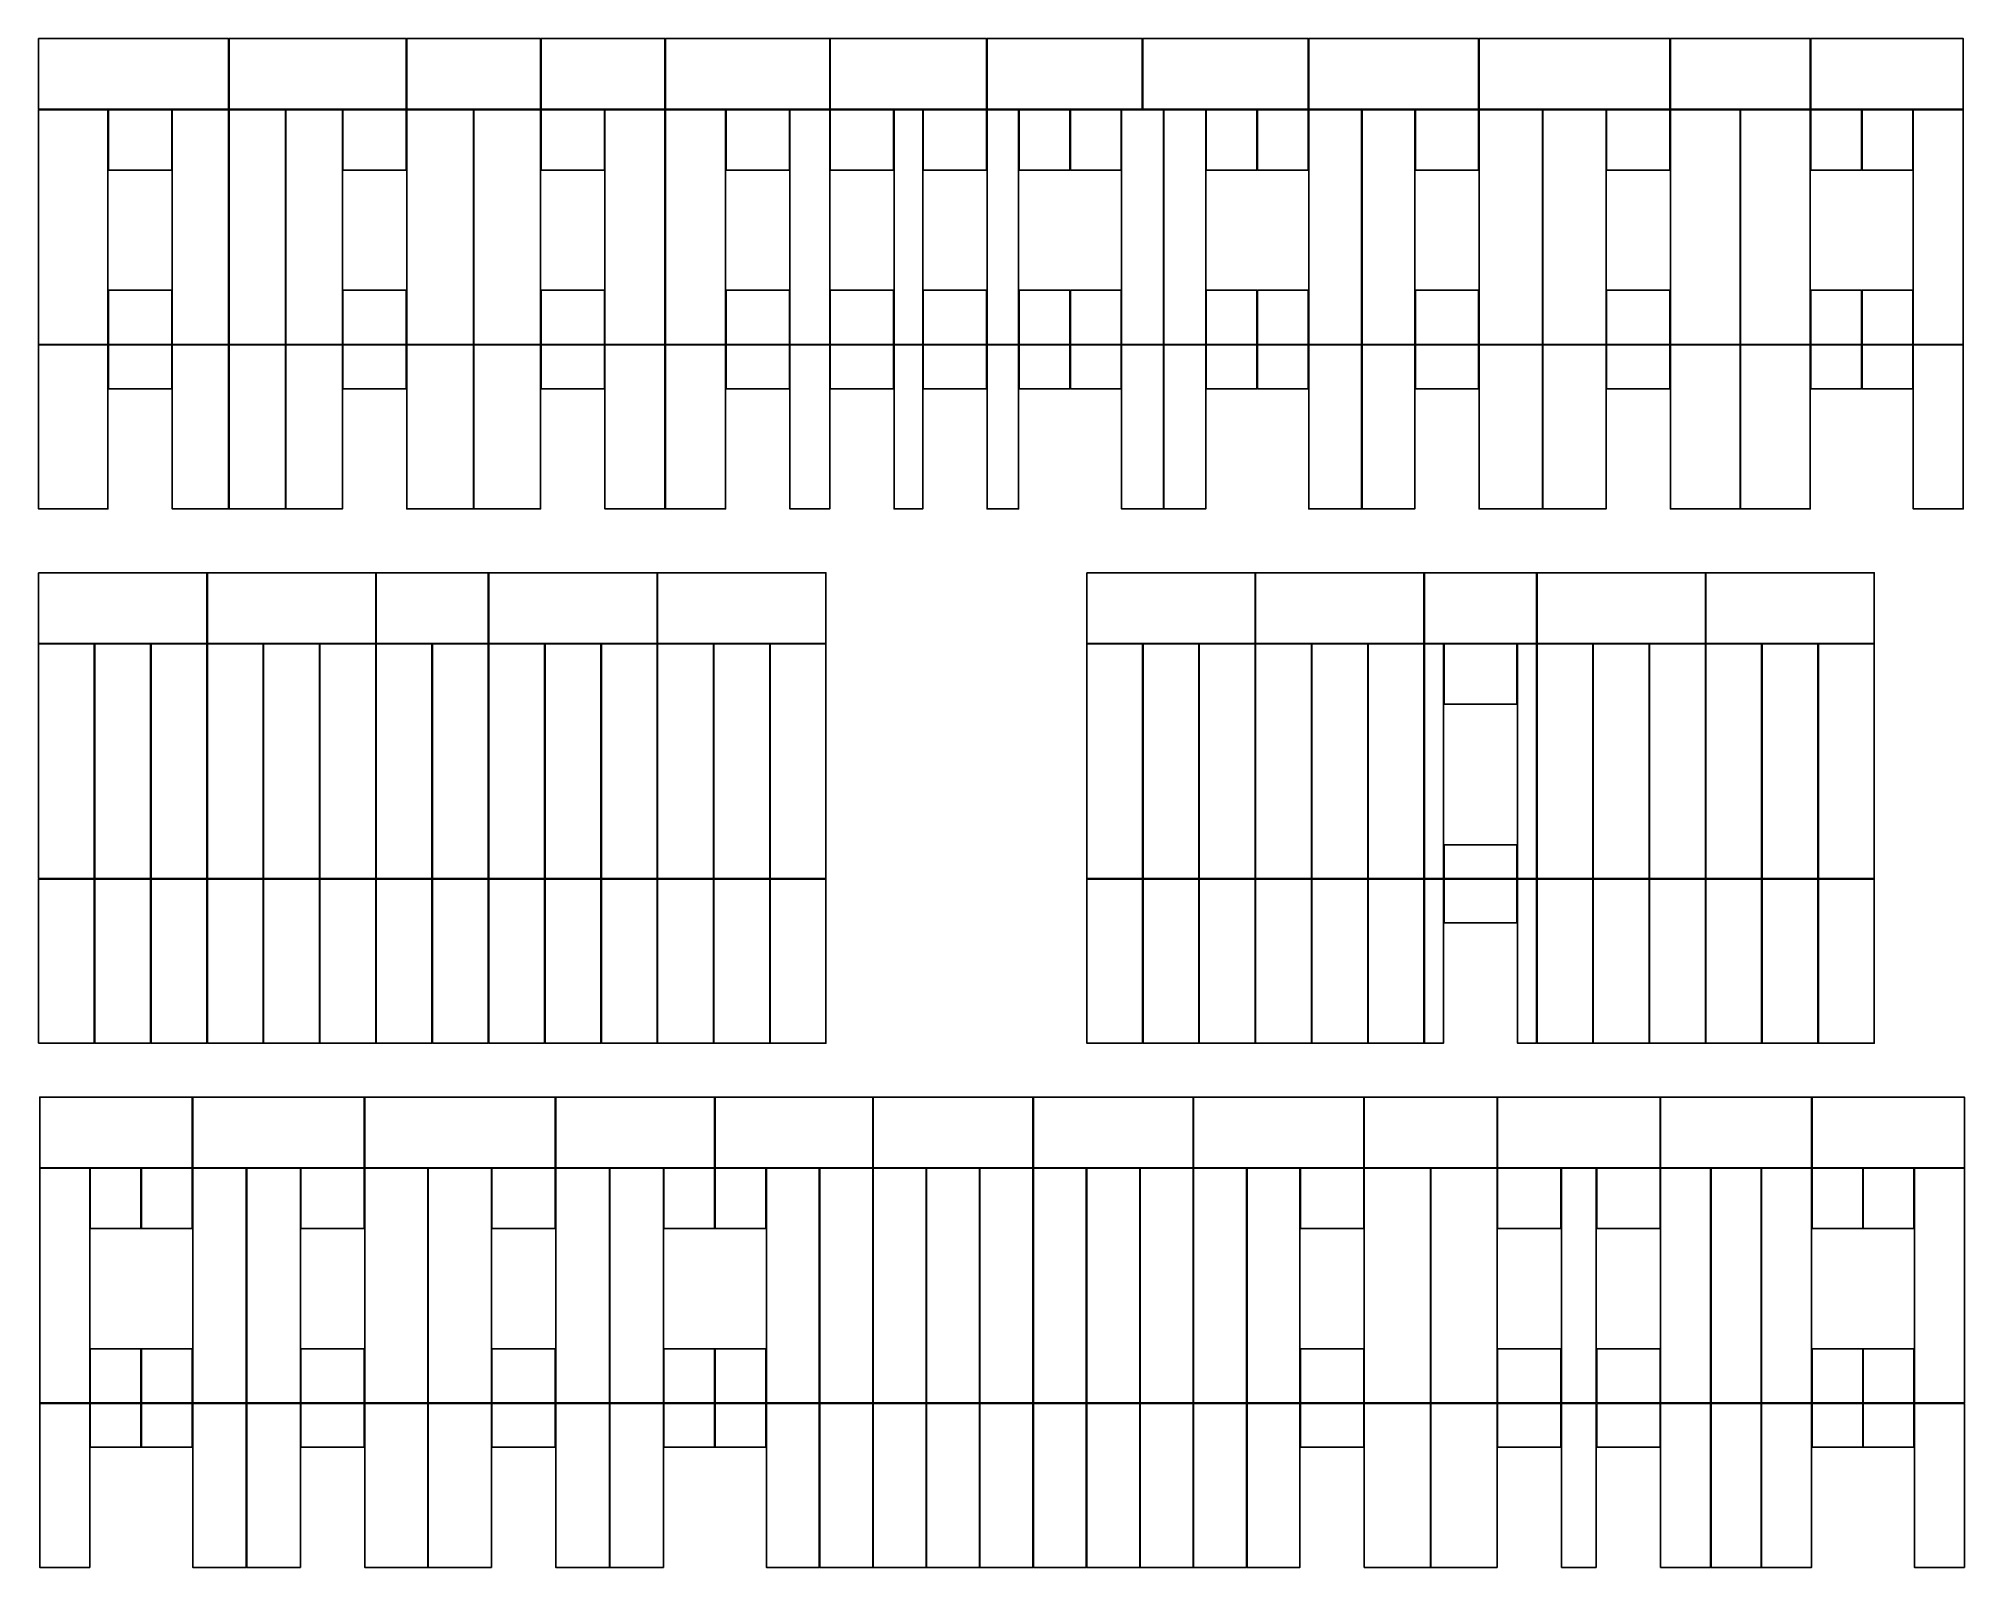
# Model space of a CAD drawing. Header units: millimetres. Extents: x 8215 to 38156, y 2790 to 26564.
import ezdxf

# ---------------------------------------------------------------- set-up
doc = ezdxf.new("R2010")
doc.units = ezdxf.units.MM
doc.layers.add('00-Escalier', color=252, linetype='Continuous', lineweight=13)

msp = doc.modelspace()

# ---------------------------------------------------------------- linework, layer by layer
at = {"color": 114, "true_color": 0x139b48}
for p, q in [((35778, 9041), (35778, 10105)), ((35786, 9041), (35786, 10105))]:
    msp.add_line(p, q, dxfattribs=at)
at = {"color": 0}
for p, q in [((31890, 5348), (31890, 8998)), ((32432, 8998), (32432, 5348))]:
    msp.add_line(p, q, dxfattribs=at)
at = {"color": 2, "true_color": 0xf1eb1f}
for p, q in [((31890, 2790), (31890, 5340)), ((32432, 5340), (32432, 2790)), ((31890, 2790), (32432, 2790))]:
    msp.add_line(p, q, dxfattribs=at)
at = {"color": 114, "true_color": 0x139b48}
for points in [[(8215, 25465), (11170, 25465), (11170, 26564), (8215, 26564)], [(13931, 25465), (11178, 25465), (11178, 26564), (13931, 26564)], [(13939, 25465), (16021, 25465), (16021, 26564), (13939, 26564)], [(16029, 25465), (17954, 25465), (17954, 26564), (16029, 26564)], [(17962, 25464), (20516, 25465), (20516, 26564), (17962, 26563)], [(20524, 25465), (22953, 25465), (22953, 26564), (20524, 26564)], [(22961, 25465), (25373, 25465), (25373, 26564), (22961, 26564)], [(25381, 25465), (27953, 25465), (27953, 26564), (25381, 26564)], [(27961, 25465), (30603, 25465), (30603, 26564), (27961, 26564)], [(30611, 25465), (33577, 25465), (33577, 26564), (30611, 26564)], [(33585, 25465), (35759, 25465), (35759, 26564), (33585, 26564)], [(35767, 25465), (38137, 25465), (38137, 26564), (35767, 26564)], [(17840, 17159), (20457, 17159), (20457, 18258), (17840, 18258)], [(31511, 17159), (34128, 17159), (34128, 18258), (31511, 18258)], [(10604, 9006), (8234, 9006), (8234, 10105), (10604, 10105)], [(13278, 9006), (10612, 9006), (10612, 10105), (13278, 10105)], [(16248, 9006), (13286, 9006), (13286, 10105), (16248, 10105)], [(18726, 9006), (16256, 9006), (16256, 10105), (18726, 10105)], [(21183, 9006), (18734, 9006), (18734, 10105), (21183, 10105)], [(23674, 9006), (21191, 9006), (21191, 10105), (23674, 10105)], [(26164, 9006), (23682, 9006), (23682, 10105), (26164, 10105)], [(28817, 9006), (26172, 9006), (26172, 10105), (28817, 10105)], [(30890, 9006), (28825, 9006), (28825, 10105), (30890, 10105)], [(33424, 9006), (30898, 9006), (30898, 10105), (33424, 10105)], [(35778, 9006), (33432, 9006), (33432, 10105), (35778, 10105)]]:
    msp.add_lwpolyline(points, close=True, dxfattribs=at)
at = {"color": 0}
for points in [[(9293, 25457), (8215, 25457), (8215, 21807), (9293, 21807), (9293, 25457)], [(10285, 24519), (9301, 24519), (9301, 25457), (10285, 25457), (10285, 24519)], [(10293, 25457), (11170, 25457), (11170, 21807), (10293, 21807), (10293, 25457)], [(12054, 25457), (11178, 25457), (11178, 21807), (12054, 21807), (12054, 25457)], [(12939, 25457), (12062, 25457), (12062, 21807), (12939, 21807), (12939, 25457)], [(13931, 24519), (12947, 24519), (12947, 25457), (13931, 25457), (13931, 24519)], [(13939, 25457), (14976, 25457), (14976, 21807), (13939, 21807), (13939, 25457)], [(14984, 25457), (16021, 25457), (16021, 21807), (14984, 21807), (14984, 25457)], [(17013, 24519), (16029, 24519), (16029, 25457), (17013, 25457), (17013, 24519)], [(17021, 25457), (17954, 25457), (17954, 21807), (17021, 21807), (17021, 25457)], [(17962, 25457), (18896, 25457), (18896, 21807), (17962, 21807), (17962, 25457)], [(19888, 24519), (18904, 24519), (18904, 25457), (19888, 25457), (19888, 24519)], [(19896, 25457), (20516, 25457), (20516, 21807), (19896, 21807), (19896, 25457)], [(21508, 24519), (20524, 24519), (20524, 25457), (21508, 25457), (21508, 24519)], [(21516, 25457), (21961, 25457), (21961, 21806), (21516, 21806), (21516, 25457)], [(22953, 24519), (21969, 24519), (21969, 25457), (22953, 25457), (22953, 24519)], [(22961, 25457), (23452, 25457), (23452, 21807), (22961, 21807), (22961, 25457)], [(24248, 24519), (23460, 24519), (23460, 25457), (24248, 25457), (24248, 24519)], [(25044, 24519), (24256, 24519), (24256, 25457), (25044, 25457), (25044, 24519)], [(25052, 25457), (25702, 25457), (25702, 21807), (25052, 21807), (25052, 25457)], [(25710, 25457), (26361, 25457), (26361, 21807), (25710, 21807), (25710, 25457)], [(27157, 24519), (26369, 24519), (26369, 25457), (27157, 25457), (27157, 24519)], [(27953, 24519), (27165, 24519), (27165, 25457), (27953, 25457), (27953, 24519)], [(27961, 25457), (28782, 25457), (28782, 21807), (27961, 21807), (27961, 25457)], [(28790, 25457), (29611, 25457), (29611, 21807), (28790, 21807), (28790, 25457)], [(30603, 24519), (29619, 24519), (29619, 25457), (30603, 25457), (30603, 24519)], [(30611, 25457), (31594, 25457), (31594, 21807), (30611, 21807), (30611, 25457)], [(31602, 25457), (32585, 25457), (32585, 21807), (31602, 21807), (31602, 25457)], [(33577, 24519), (32593, 24519), (32593, 25457), (33577, 25457), (33577, 24519)], [(33585, 25457), (34668, 25457), (34668, 21807), (33585, 21807), (33585, 25457)], [(34676, 25457), (35759, 25457), (35759, 21807), (34676, 21807), (34676, 25457)], [(36555, 24519), (35767, 24519), (35767, 25457), (36555, 25457), (36555, 24519)], [(37351, 24519), (36563, 24519), (36563, 25457), (37351, 25457), (37351, 24519)], [(38137, 25457), (37359, 25457), (37359, 21807), (38137, 21807), (38137, 25457)], [(10285, 22649), (10285, 21807), (9301, 21807), (9301, 22649), (10285, 22649)], [(13931, 22649), (13931, 21807), (12947, 21807), (12947, 22649), (13931, 22649)], [(17013, 22649), (17013, 21807), (16029, 21807), (16029, 22649), (17013, 22649)], [(19888, 22649), (19888, 21807), (18904, 21807), (18904, 22649), (19888, 22649)], [(21508, 22649), (21508, 21807), (20524, 21807), (20524, 22649), (21508, 22649)], [(22953, 22649), (22953, 21806), (21969, 21806), (21969, 22649), (22953, 22649)], [(30603, 22649), (30603, 21807), (29619, 21807), (29619, 22649), (30603, 22649)], [(33577, 22649), (33577, 21807), (32593, 21807), (32593, 22649), (33577, 22649)], [(8215, 17151), (9082, 17151), (9082, 13501), (8215, 13501), (8215, 17151)], [(9090, 17151), (9957, 17151), (9957, 13501), (9090, 13501), (9090, 17151)], [(9965, 17151), (10832, 17151), (10832, 13501), (9965, 13501), (9965, 17151)], [(10840, 17151), (11707, 17151), (11707, 13501), (10840, 13501), (10840, 17151)], [(11715, 17151), (12582, 17151), (12582, 13501), (11715, 13501), (11715, 17151)], [(12590, 17151), (13457, 17151), (13457, 13501), (12590, 13501), (12590, 17151)], [(13465, 17151), (14332, 17151), (14332, 13501), (13465, 13501), (13465, 17151)], [(14340, 17151), (15207, 17151), (15207, 13501), (14340, 13501), (14340, 17151)], [(15215, 17151), (16082, 17151), (16082, 13501), (15215, 13501), (15215, 17151)], [(16090, 17151), (16957, 17151), (16957, 13501), (16090, 13501), (16090, 17151)], [(16965, 17151), (17832, 17151), (17832, 13501), (16965, 13501), (16965, 17151)], [(17840, 17151), (18707, 17151), (18707, 13501), (17840, 13501), (17840, 17151)], [(18715, 17151), (19582, 17151), (19582, 13501), (18715, 13501), (18715, 17151)], [(19590, 17151), (20457, 17151), (20457, 13501), (19590, 13501), (19590, 17151)], [(24511, 17151), (25378, 17151), (25378, 13501), (24511, 13501), (24511, 17151)], [(25386, 17151), (26253, 17151), (26253, 13501), (25386, 13501), (25386, 17151)], [(26261, 17151), (27128, 17151), (27128, 13501), (26261, 13501), (26261, 17151)], [(27136, 17151), (28003, 17151), (28003, 13501), (27136, 13501), (27136, 17151)], [(28011, 17151), (28878, 17151), (28878, 13501), (28011, 13501), (28011, 17151)], [(28886, 17151), (29753, 17151), (29753, 13501), (28886, 13501), (28886, 17151)], [(29761, 17151), (30057, 17151), (30057, 13501), (29761, 13501), (29761, 17151)], [(30065, 17151), (31199, 17151), (31199, 16213), (30065, 16213), (30065, 17151)], [(31207, 17151), (31503, 17151), (31503, 13501), (31207, 13501), (31207, 17151)], [(31511, 17151), (32378, 17151), (32378, 13501), (31511, 13501), (31511, 17151)], [(32386, 17151), (33253, 17151), (33253, 13501), (32386, 13501), (32386, 17151)], [(33261, 17151), (34128, 17151), (34128, 13501), (33261, 13501), (33261, 17151)], [(34136, 17151), (35003, 17151), (35003, 13501), (34136, 13501), (34136, 17151)], [(35011, 17151), (35878, 17151), (35878, 13501), (35011, 13501), (35011, 17151)], [(35886, 17151), (36753, 17151), (36753, 13501), (35886, 13501), (35886, 17151)], [(30065, 13501), (31199, 13501), (31199, 14028), (30065, 14028), (30065, 13501)], [(8234, 8998), (9012, 8998), (9012, 5348), (8234, 5348), (8234, 8998)], [(9020, 8998), (9020, 8060), (9808, 8060), (9808, 8998), (9020, 8998)], [(9816, 8998), (10604, 8998), (10604, 8060), (9816, 8060), (9816, 8998)], [(10612, 8998), (11445, 8998), (11445, 5348)], [(10612, 8998), (10612, 5348), (11445, 5348), (11445, 8998), (10612, 8998)], [(11453, 8998), (12286, 8998), (12286, 5348)], [(11453, 8998), (11453, 5348), (12286, 5348), (12286, 8998), (11453, 8998)], [(12294, 8998), (13278, 8998), (13278, 8060), (12294, 8060), (12294, 8998)], [(13286, 8998), (14267, 8998), (14267, 5348), (13286, 5348), (13286, 8998)], [(14275, 8998), (15256, 8998), (15256, 5348), (14275, 5348), (14275, 8998)], [(15264, 8998), (16248, 8998), (16248, 8060), (15264, 8060), (15264, 8998)], [(16256, 8998), (17089, 8998), (17089, 5348)], [(16256, 8998), (16256, 5348), (17089, 5348), (17089, 8998), (16256, 8998)], [(17097, 8998), (17097, 5348), (17930, 5348), (17930, 8998), (17097, 8998)], [(17938, 8998), (17938, 8060), (18726, 8060), (18726, 8998), (17938, 8998)], [(18734, 8998), (19522, 8998), (19522, 8060), (18734, 8060), (18734, 8998)], [(19530, 8998), (20352, 8998), (20352, 5348), (19530, 5348), (19530, 8998)], [(20360, 8998), (21183, 8998), (21183, 5348), (20360, 5348), (20360, 8998)], [(21191, 8998), (22013, 8998), (22013, 5348), (21191, 5348), (21191, 8998)], [(22021, 8998), (22843, 8998), (22843, 5348), (22021, 5348), (22021, 8998)], [(22851, 8998), (23674, 8998), (23674, 5348), (22851, 5348), (22851, 8998)], [(23682, 8998), (24504, 8998), (24504, 5348), (23682, 5348), (23682, 8998)], [(24512, 8998), (25334, 8998), (25334, 5348), (24512, 5348), (24512, 8998)], [(25342, 8998), (26164, 8998), (26164, 5348), (25342, 5348), (25342, 8998)], [(26172, 8998), (26995, 8998), (26995, 5348), (26172, 5348), (26172, 8998)], [(27003, 8998), (27825, 8998), (27825, 5348), (27003, 5348), (27003, 8998)], [(27833, 8998), (28817, 8998), (28817, 8060), (27833, 8060), (27833, 8998)], [(28825, 8998), (29854, 8998), (29854, 5348), (28825, 5348), (28825, 8998)], [(29862, 8998), (30890, 8998), (30890, 5348), (29862, 5348), (29862, 8998)], [(30898, 8998), (31882, 8998), (31882, 8060), (30898, 8060), (30898, 8998)], [(32440, 8998), (33424, 8998), (33424, 8060), (32440, 8060), (32440, 8998)], [(33432, 8998), (34209, 8998), (34209, 5348), (33432, 5348), (33432, 8998)], [(34217, 8998), (34993, 8998), (34993, 5348), (34217, 5348), (34217, 8998)], [(35001, 8998), (35778, 8998), (35778, 5348), (35001, 5348), (35001, 8998)], [(35786, 8998), (35786, 8060), (36574, 8060), (36574, 8998), (35786, 8998)], [(36582, 8998), (37370, 8998), (37370, 8060), (36582, 8060), (36582, 8998)], [(37378, 8998), (38156, 8998), (38156, 5348), (37378, 5348), (37378, 8998)], [(9020, 6190), (9020, 5348), (9808, 5348), (9808, 6190), (9020, 6190)], [(9816, 6190), (10604, 6190), (10604, 5348), (9816, 5348), (9816, 6190)], [(11445, 5348), (10612, 5348), (10612, 6190)], [(12286, 5348), (11453, 5348), (11453, 6190)], [(12294, 5348), (13278, 5348), (13278, 6190), (12294, 6190), (12294, 5348)], [(15264, 5348), (16248, 5348), (16248, 6190), (15264, 6190), (15264, 5348)], [(17089, 5348), (16256, 5348), (16256, 6190)], [(17930, 5348), (17097, 5348), (17097, 6190)], [(17938, 6190), (17938, 5348), (18726, 5348), (18726, 6190), (17938, 6190)], [(18734, 6190), (19522, 6190), (19522, 5348), (18734, 5348), (18734, 6190)], [(27833, 5348), (28817, 5348), (28817, 6190), (27833, 6190), (27833, 5348)], [(30898, 5348), (31882, 5348), (31882, 6190), (30898, 6190), (30898, 5348)], [(32440, 5348), (33424, 5348), (33424, 6190), (32440, 6190), (32440, 5348)], [(35786, 6190), (35786, 5348), (36574, 5348), (36574, 6190), (35786, 6190)], [(36582, 6190), (37370, 6190), (37370, 5348), (36582, 5348), (36582, 6190)]]:
    msp.add_lwpolyline(points, dxfattribs=at)
for points in [[(24248, 21807), (23460, 21807), (23460, 22649), (24248, 22649)], [(25044, 21807), (24256, 21807), (24256, 22649), (25044, 22649)], [(27157, 21807), (26369, 21807), (26369, 22649), (27157, 22649)], [(27953, 21807), (27165, 21807), (27165, 22649), (27953, 22649)], [(36555, 21807), (35767, 21807), (35767, 22649), (36555, 22649)], [(37351, 21807), (36563, 21807), (36563, 22649), (37351, 22649)]]:
    msp.add_lwpolyline(points, close=True, dxfattribs=at)
at = {"color": 2, "true_color": 0xf1eb1f}
for points in [[(9293, 21799), (8215, 21799), (8215, 19249), (9293, 19249), (9293, 21799)], [(10285, 21799), (10285, 21119), (9301, 21119), (9301, 21799), (10285, 21799)], [(10293, 21799), (11170, 21799), (11170, 19249), (10293, 19249), (10293, 21799)], [(12054, 21799), (11178, 21799), (11178, 19249), (12054, 19249), (12054, 21799)], [(12939, 21799), (12062, 21799), (12062, 19249), (12939, 19249), (12939, 21799)], [(13931, 21799), (13931, 21119), (12947, 21119), (12947, 21799), (13931, 21799)], [(13939, 21799), (14976, 21799), (14976, 19249), (13939, 19249), (13939, 21799)], [(14984, 21799), (16021, 21799), (16021, 19249), (14984, 19249), (14984, 21799)], [(17013, 21799), (17013, 21119), (16029, 21119), (16029, 21799), (17013, 21799)], [(17021, 21799), (17954, 21799), (17954, 19249), (17021, 19249), (17021, 21799)], [(17962, 21799), (18896, 21799), (18896, 19249), (17962, 19249), (17962, 21799)], [(19888, 21799), (19888, 21119), (18904, 21119), (18904, 21799), (19888, 21799)], [(19896, 21799), (20516, 21799), (20516, 19249), (19896, 19249), (19896, 21799)], [(21508, 21799), (21508, 21119), (20524, 21119), (20524, 21799), (21508, 21799)], [(21516, 21799), (21961, 21799), (21961, 19249), (21516, 19249), (21516, 21799)], [(22953, 21799), (22953, 21119), (21969, 21119), (21969, 21799), (22953, 21799)], [(22961, 21799), (23452, 21799), (23452, 19249), (22961, 19249), (22961, 21799)], [(24248, 21799), (23460, 21799), (23460, 21119), (24248, 21119), (24248, 21799)], [(25044, 21799), (24256, 21799), (24256, 21119), (25044, 21119), (25044, 21799)], [(25052, 21799), (25702, 21799), (25702, 19249), (25052, 19249), (25052, 21799)], [(25710, 21799), (26361, 21799), (26361, 19249), (25710, 19249), (25710, 21799)], [(27157, 21799), (26369, 21799), (26369, 21119), (27157, 21119), (27157, 21799)], [(27953, 21799), (27165, 21799), (27165, 21119), (27953, 21119), (27953, 21799)], [(27961, 21799), (28782, 21799), (28782, 19249), (27961, 19249), (27961, 21799)], [(28790, 21799), (29611, 21799), (29611, 19249), (28790, 19249), (28790, 21799)], [(30603, 21799), (30603, 21119), (29619, 21119), (29619, 21799), (30603, 21799)], [(30611, 21799), (31594, 21799), (31594, 19249), (30611, 19249), (30611, 21799)], [(31602, 21799), (32585, 21799), (32585, 19249), (31602, 19249), (31602, 21799)], [(33577, 21799), (33577, 21119), (32593, 21119), (32593, 21799), (33577, 21799)], [(33585, 21799), (34668, 21799), (34668, 19249), (33585, 19249), (33585, 21799)], [(34676, 21799), (35759, 21799), (35759, 19249), (34676, 19249), (34676, 21799)], [(36555, 21799), (35767, 21799), (35767, 21119), (36555, 21119), (36555, 21799)], [(37351, 21799), (36563, 21799), (36563, 21119), (37351, 21119), (37351, 21799)], [(38137, 21799), (38137, 19249), (37359, 19249), (37359, 21799), (38137, 21799)], [(8215, 13493), (9082, 13493), (9082, 10943), (8215, 10943), (8215, 13493)], [(9090, 13493), (9957, 13493), (9957, 10943), (9090, 10943), (9090, 13493)], [(9965, 13493), (10832, 13493), (10832, 10943), (9965, 10943), (9965, 13493)], [(10840, 13493), (11707, 13493), (11707, 10943), (10840, 10943), (10840, 13493)], [(11715, 13493), (12582, 13493), (12582, 10943), (11715, 10943), (11715, 13493)], [(12590, 13492), (13457, 13492), (13457, 10942), (12590, 10943), (12590, 13492)], [(13465, 13493), (14332, 13493), (14332, 10943), (13465, 10943), (13465, 13493)], [(14340, 13493), (15207, 13493), (15207, 10943), (14340, 10943), (14340, 13493)], [(15215, 13493), (16082, 13493), (16082, 10943), (15215, 10943), (15215, 13493)], [(16090, 13493), (16957, 13493), (16957, 10943), (16090, 10943), (16090, 13493)], [(16965, 13493), (17832, 13493), (17832, 10943), (16965, 10943), (16965, 13493)], [(17840, 13492), (18707, 13492), (18707, 10942), (17840, 10943), (17840, 13492)], [(18715, 13492), (19582, 13492), (19582, 10942), (18715, 10942), (18715, 13492)], [(19590, 13492), (20457, 13492), (20457, 10942), (19590, 10942), (19590, 13492)], [(24511, 13493), (25378, 13493), (25378, 10943), (24511, 10943), (24511, 13493)], [(25386, 13493), (26253, 13493), (26253, 10943), (25386, 10943), (25386, 13493)], [(26261, 13493), (27128, 13493), (27128, 10943), (26261, 10943), (26261, 13493)], [(27136, 13493), (28003, 13493), (28003, 10943), (27136, 10943), (27136, 13493)], [(28011, 13493), (28878, 13493), (28878, 10943), (28011, 10943), (28011, 13493)], [(28886, 13492), (29753, 13492), (29753, 10942), (28886, 10943), (28886, 13492)], [(29761, 13493), (30057, 13493), (30057, 10943), (29761, 10943), (29761, 13493)], [(30065, 13493), (31199, 13493), (31199, 12813), (30065, 12813), (30065, 13493)], [(31207, 13493), (31503, 13493), (31503, 10943), (31207, 10943), (31207, 13493)], [(31511, 13493), (32378, 13493), (32378, 10943), (31511, 10943), (31511, 13493)], [(32386, 13493), (33253, 13493), (33253, 10943), (32386, 10943), (32386, 13493)], [(33261, 13493), (34128, 13493), (34128, 10943), (33261, 10943), (33261, 13493)], [(34136, 13492), (35003, 13492), (35003, 10942), (34136, 10943), (34136, 13492)], [(35011, 13492), (35878, 13492), (35878, 10942), (35011, 10942), (35011, 13492)], [(35886, 13492), (36753, 13492), (36753, 10942), (35886, 10942), (35886, 13492)], [(8234, 5340), (9012, 5340), (9012, 2790), (8234, 2790), (8234, 5340)], [(9020, 5340), (9808, 5340), (9808, 4660), (9020, 4660), (9020, 5340)], [(9816, 5340), (10604, 5340), (10604, 4660), (9816, 4660), (9816, 5340)], [(10612, 5340), (11445, 5340), (11445, 2790), (10612, 2790), (10612, 5340)], [(11453, 5340), (12286, 5340), (12286, 2790), (11453, 2790), (11453, 5340)], [(12294, 5340), (13278, 5340), (13278, 4660), (12294, 4660), (12294, 5340)], [(13286, 5340), (14267, 5340), (14267, 2790), (13286, 2790), (13286, 5340)], [(14275, 5340), (15256, 5340), (15256, 2790), (14275, 2790), (14275, 5340)], [(15264, 5340), (16248, 5340), (16248, 4660), (15264, 4660), (15264, 5340)], [(16256, 5340), (17089, 5340), (17089, 2790)], [(16256, 5340), (16256, 2790), (17089, 2790), (17089, 5340), (16256, 5340)], [(17097, 5340), (17097, 2790), (17930, 2790), (17930, 5340), (17097, 5340)], [(17938, 5340), (18726, 5340), (18726, 4660), (17938, 4660), (17938, 5340)], [(18734, 5340), (19522, 5340), (19522, 4660), (18734, 4660), (18734, 5340)], [(19530, 5340), (20352, 5340), (20352, 2790), (19530, 2790), (19530, 5340)], [(20360, 5340), (21183, 5340), (21183, 2790), (20360, 2790), (20360, 5340)], [(21191, 5340), (22013, 5340), (22013, 2790), (21191, 2790), (21191, 5340)], [(22021, 5340), (22843, 5340), (22843, 2790), (22021, 2790), (22021, 5340)], [(22851, 5340), (23674, 5340), (23674, 2790), (22851, 2790), (22851, 5340)], [(23682, 5340), (24504, 5340), (24504, 2790), (23682, 2790), (23682, 5340)], [(24512, 5340), (25334, 5340), (25334, 2790), (24512, 2790), (24512, 5340)], [(25342, 5340), (26164, 5340), (26164, 2790), (25342, 2790), (25342, 5340)], [(26172, 5340), (26995, 5340), (26995, 2790), (26172, 2790), (26172, 5340)], [(27003, 5340), (27825, 5340), (27825, 2790), (27003, 2790), (27003, 5340)], [(27833, 5340), (28817, 5340), (28817, 4660), (27833, 4660), (27833, 5340)], [(28825, 5340), (29854, 5340), (29854, 2790), (28825, 2790), (28825, 5340)], [(29862, 5340), (30890, 5340), (30890, 2790), (29862, 2790), (29862, 5340)], [(30898, 5340), (31882, 5340), (31882, 4660), (30898, 4660), (30898, 5340)], [(32440, 5340), (33424, 5340), (33424, 4660), (32440, 4660), (32440, 5340)], [(33432, 5340), (34209, 5340), (34209, 2790), (33432, 2790), (33432, 5340)], [(34217, 5340), (34993, 5340), (34993, 2790), (34217, 2790), (34217, 5340)], [(35001, 5340), (35778, 5340), (35778, 2790), (35001, 2790), (35001, 5340)], [(35786, 5340), (36574, 5340), (36574, 4660), (35786, 4660), (35786, 5340)], [(36582, 5340), (37370, 5340), (37370, 4660), (36582, 4660), (36582, 5340)], [(37378, 5340), (38156, 5340), (38156, 2790), (37378, 2790), (37378, 5340)]]:
    msp.add_lwpolyline(points, dxfattribs=at)
at = {"color": 114, "true_color": 0x139b48}
for points in [[(8215, 18258), (10832, 18258), (10832, 17159), (8215, 17159), (8215, 18258)], [(10840, 18258), (13457, 18258), (13457, 17159), (10840, 17159), (10840, 18258)], [(13465, 18258), (15207, 18258), (15207, 17159), (13465, 17159), (13465, 18258)], [(15215, 18258), (17832, 18258), (17832, 17159), (15215, 17159), (15215, 18258)], [(24511, 18258), (27128, 18258), (27128, 17159), (24511, 17159), (24511, 18258)], [(27136, 18258), (29753, 18258), (29753, 17159), (27136, 17159), (27136, 18258)], [(29761, 18258), (31503, 18258), (31503, 17159), (29761, 17159), (29761, 18258)], [(34136, 18258), (36753, 18258), (36753, 17159), (34136, 17159), (34136, 18258)], [(35786, 10105), (38156, 10105), (38156, 9006), (35786, 9006), (35786, 10105)]]:
    msp.add_lwpolyline(points, dxfattribs=at)
at = {"layer": '00-Escalier', "color": 0}
for p, q in [((31890, 8998), (32432, 8998)), ((32432, 5348), (31890, 5348))]:
    msp.add_line(p, q, dxfattribs=at)
at = {"layer": '00-Escalier', "color": 2}
msp.add_line((31890, 5340), (32432, 5340), dxfattribs=at)

doc.saveas('drawing.dxf')
